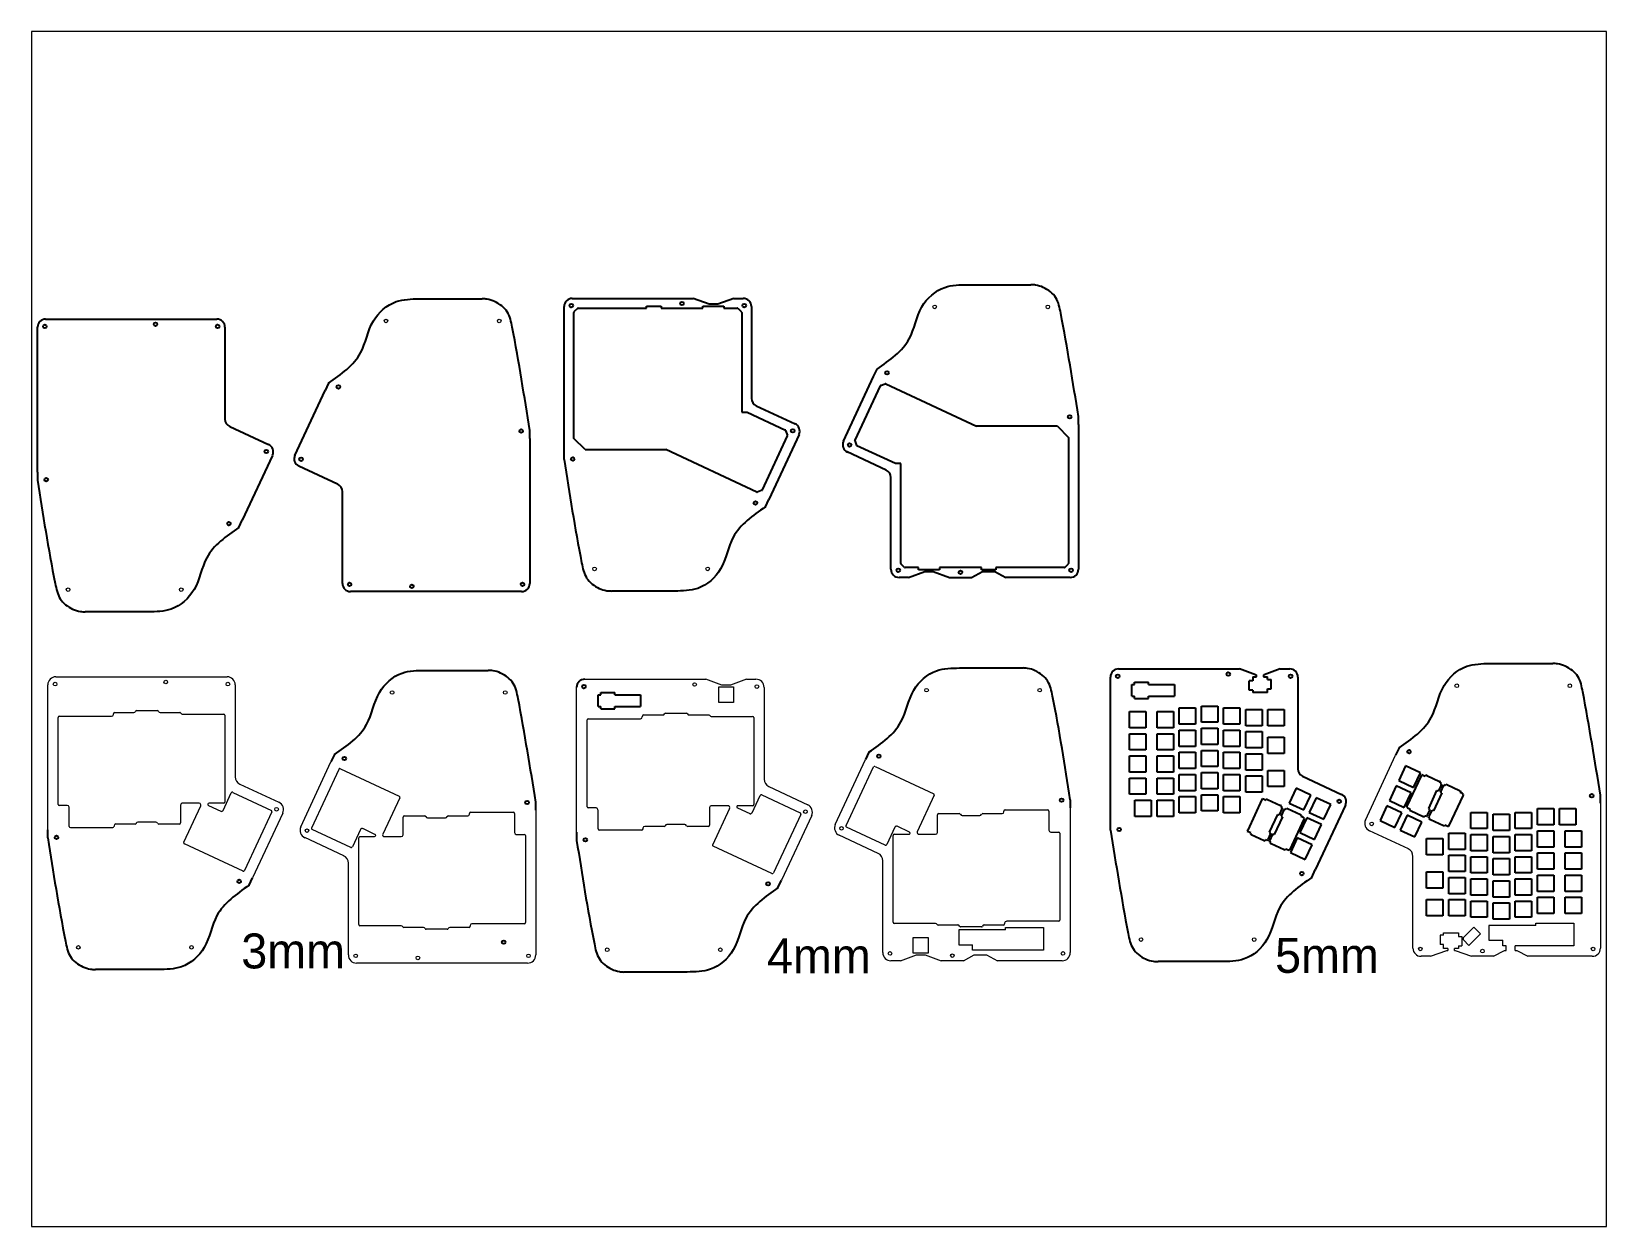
# Paper-space layout 'Layout1' of a CAD drawing. Header units: millimetres. Extents: x 26 to 231, y 20 to 176.
# The model-space entities are those that its viewports show. They can reach past a viewport. Long polylines and large blocks are cut down to what shows.
import ezdxf

# ---------------------------------------------------------------- set-up
doc = ezdxf.new("R2010")
doc.units = ezdxf.units.MM
doc.layers.get('0').update_dxf_attribs({"lineweight": 25, "true_color": 0xffffff})
doc.layers.add('隅弇啣2mm', color=4, linetype='Continuous')

msp = doc.modelspace()

# ---------------------------------------------------------------- linework, layer by layer
at = {"color": 7, "true_color": 0xffffff}
for p, q in [((810.2, 606.7), (864.4, 606.7)), ((338.7, 594.6), (393, 594.6)), ((463.3, 463.6), (463.3, 588)), ((470.3, 595), (574.1, 595)), ((471.8, 583.3), (471.6, 583.2)), ((471.6, 583.2), (471.6, 583)), ((471.6, 474.8), (471.6, 583)), ((475, 586.5), (471.8, 583.3)), ((475.1, 586.6), (475, 586.5)), ((475.3, 586.6), (475.1, 586.6)), ((475.3, 586.6), (534.2, 586.6)), ((534.2, 586.6), (534.2, 588.4)), ((534.2, 588.4), (546.7, 588.4)), ((546.7, 588.4), (546.7, 586.6)), ((546.7, 586.6), (582.5, 586.6)), ((588, 589.9), (574.1, 595)), ((582.5, 586.6), (582.5, 588.4)), ((582.5, 588.4), (600.7, 588.4)), ((595.3, 589.9), (588, 589.9)), ((609.2, 595), (595.3, 589.9)), ((600.7, 588.4), (600.7, 586.6)), ((600.7, 586.6), (612.3, 586.6)), ((609.2, 595), (617.3, 595)), ((612.5, 586.6), (612.3, 586.6)), ((612.6, 586.5), (612.5, 586.6)), ((612.6, 586.5), (615.8, 583.3)), ((616, 583.2), (615.8, 583.3)), ((616, 583), (616, 583.2)), ((616, 583), (616, 497.2)), ((624.3, 588), (624.3, 509.1)), ((10.8, 445.8), (10.8, 570.2)), ((17.8, 577.2), (164.9, 577.2)), ((171.9, 570.2), (171.9, 491.3)), ((703.4, 472.3), (729.3, 528)), ((729.3, 528), (732.3, 534.3)), ((231.9, 460.1), (257.9, 515.8)), ((260.8, 522.2), (257.9, 515.8)), ((734.8, 519.8), (713.1, 473.3)), ((735.1, 520.1), (734.8, 520)), ((734.8, 520), (734.8, 519.8)), ((735.1, 520.1), (739.3, 521.6)), ((739.5, 521.7), (739.3, 521.6)), ((739.7, 521.6), (739.5, 521.7)), ((739.7, 521.6), (817.7, 485.2)), ((628.4, 502.8), (661.8, 487.2)), ((616, 497.2), (620.4, 497.2)), ((620.4, 497.2), (620.5, 497.2)), ((620.5, 497.2), (620.6, 497.2)), ((620.6, 497.2), (653.7, 481.8)), ((905.3, 486.6), (905.3, 493.6)), ((176, 485), (209.4, 469.4)), ((433.8, 474.5), (433.8, 481.5)), ((433.8, 474.5), (433.8, 350)), ((471.8, 474.7), (471.6, 474.8)), ((481.3, 465.1), (471.8, 474.7)), ((633.8, 430.4), (655.4, 476.9)), ((665.2, 477.9), (639.2, 422.2)), ((653.8, 481.7), (653.7, 481.8)), ((653.9, 481.5), (653.8, 481.7)), ((655.5, 477.3), (653.9, 481.5)), ((655.4, 476.9), (655.5, 477.1)), ((655.5, 477.3), (655.5, 477.1)), ((655.5, 477.1), (655.5, 477.1)), ((818.1, 485.2), (817.7, 485.2)), ((887.1, 485.2), (818.1, 485.2)), ((887.2, 485.1), (887.1, 485.2)), ((887.2, 485.1), (896.7, 475.5)), ((896.7, 475.5), (896.9, 475.4)), ((896.9, 475.4), (896.9, 367.2)), ((905.3, 486.6), (905.3, 362.2)), ((463.3, 456.6), (463.3, 463.6)), ((481.3, 465.1), (481.5, 465)), ((481.5, 465), (550.5, 465)), ((550.5, 465), (550.8, 465)), ((628.9, 428.6), (550.8, 465)), ((740.1, 447.4), (706.7, 463)), ((713.1, 473.3), (713, 473.1)), ((713.1, 472.9), (713, 473.1)), ((713, 473.1), (713, 473.1)), ((713.1, 472.9), (714.6, 468.7)), ((714.6, 468.7), (714.7, 468.5)), ((714.7, 468.5), (714.9, 468.4)), ((748, 453), (714.9, 468.4)), ((212.8, 460.1), (186.8, 404.4)), ((268.7, 435.3), (235.3, 450.8)), ((748.1, 453), (748, 453)), ((748.2, 453), (748.1, 453)), ((752.6, 453), (748.2, 453)), ((752.6, 367.2), (752.6, 453)), ((10.8, 445.8), (10.8, 438.8)), ((744.2, 362.2), (744.2, 441.1)), ((272.8, 350), (272.8, 428.9)), ((628.9, 428.6), (629.1, 428.5)), ((629.1, 428.5), (629.3, 428.6)), ((633.5, 430.1), (629.3, 428.6)), ((633.5, 430.1), (633.7, 430.2)), ((633.7, 430.2), (633.8, 430.4)), ((636.3, 415.9), (639.2, 422.2)), ((183.8, 398.1), (186.8, 404.4)), ((752.6, 367.2), (752.6, 367)), ((752.6, 367), (752.7, 366.9)), ((755.9, 363.7), (752.7, 366.9)), ((893.6, 363.7), (896.7, 366.9)), ((896.7, 366.9), (896.9, 367)), ((896.9, 367), (896.9, 367.2)), ((759.3, 355.2), (751.2, 355.2)), ((755.9, 363.7), (756.1, 363.6)), ((756.1, 363.6), (756.3, 363.6)), ((767.8, 363.6), (756.3, 363.6)), ((759.3, 355.2), (773.2, 360.3)), ((767.8, 361.8), (767.8, 363.6)), ((786, 361.8), (767.8, 361.8)), ((773.2, 360.3), (780.5, 360.3)), ((780.5, 360.3), (794.4, 355.2)), ((821.9, 363.6), (786, 363.6)), ((786, 363.6), (786, 361.8)), ((794.4, 355.2), (813.5, 355.2)), ((813.5, 355.2), (822.8, 360.3)), ((821.9, 361.8), (821.9, 363.6)), ((834.4, 361.8), (821.9, 361.8)), ((822.8, 360.3), (833.5, 360.3)), ((833.5, 360.3), (842.8, 355.2)), ((893.2, 363.6), (834.4, 363.6)), ((834.4, 363.6), (834.4, 361.8)), ((898.3, 355.2), (842.8, 355.2)), ((893.2, 363.6), (893.4, 363.6)), ((893.4, 363.6), (893.6, 363.7)), ((426.8, 343), (279.8, 343)), ((558.4, 343.5), (504.1, 343.5)), ((105.9, 325.6), (51.7, 325.6)), ((343.9, 275.3), (398.1, 275.3)), ((803.2, 277.4), (857.4, 277.4)), ((939.8, 276.6), (1043.7, 276.6)), ((1057.6, 271.4), (1043.7, 276.6)), ((1057.6, 271.4), (1058.3, 271.4)), ((1058.3, 269.9), (1058.3, 271.4)), ((1064.3, 271.4), (1064.9, 271.4)), ((1064.3, 271.4), (1064.3, 269.9)), ((1078.8, 276.6), (1064.9, 271.4)), ((1078.8, 276.6), (1086.9, 276.6)), ((1258.8, 281.2), (1313, 281.2)), ((932.8, 145.1), (932.8, 269.6)), ((951.1, 263.3), (953.6, 263.3)), ((951.1, 253.1), (951.1, 263.3)), ((953.6, 263.3), (953.6, 265.3)), ((953.6, 265.3), (965.6, 265.3)), ((965.6, 263.3), (965.6, 265.3)), ((965.6, 263.3), (987.8, 263.3)), ((987.8, 263.3), (987.8, 253.1)), ((1055.1, 266.4), (1052.1, 266.4)), ((1052.1, 258.4), (1052.1, 266.4)), ((1055.1, 258.4), (1052.1, 258.4)), ((1055.1, 269.9), (1055.1, 266.4)), ((1055.1, 269.9), (1058.3, 269.9)), ((1055.1, 258.4), (1055.1, 256.4)), ((1064.3, 269.9), (1067.8, 269.9)), ((1067.8, 267.4), (1067.8, 269.9)), ((1067.8, 267.4), (1070.8, 267.4)), ((1067.8, 256.4), (1067.8, 259.5)), ((1067.8, 259.5), (1070.8, 259.5)), ((1070.8, 259.5), (1070.8, 267.4)), ((1093.9, 269.6), (1093.9, 190.7)), ((492.5, 254.4), (495, 254.4)), ((492.5, 244.2), (492.5, 254.4)), ((492.5, 244.2), (495, 244.2)), ((495, 254.4), (495, 256.4)), ((495, 256.4), (507, 256.4)), ((495, 242.2), (495, 244.2)), ((507, 254.4), (507, 256.4)), ((507, 254.4), (529.1, 254.4)), ((507, 242.2), (507, 244.2)), ((507, 244.2), (529.1, 244.2)), ((529.1, 254.4), (529.1, 244.2)), ((951.1, 253.1), (953.6, 253.1)), ((953.6, 251.1), (953.6, 253.1)), ((953.6, 251.1), (965.6, 251.1)), ((965.6, 251.1), (965.6, 253.1)), ((965.6, 253.1), (987.8, 253.1)), ((1011.1, 244.7), (1025.1, 244.7)), ((1011.1, 230.7), (1011.1, 244.7)), ((1025.1, 244.7), (1025.1, 230.7)), ((1067.8, 256.4), (1055.1, 256.4)), ((495, 242.2), (507, 242.2)), ((949.2, 239.9), (963.2, 239.9)), ((949.2, 225.9), (949.2, 239.9)), ((963.2, 239.9), (963.2, 225.9)), ((973, 239.9), (987, 239.9)), ((973, 225.9), (973, 239.9)), ((987, 239.9), (987, 225.9)), ((992, 243.1), (1006, 243.1)), ((992, 229.1), (992, 243.1)), ((1006, 243.1), (1006, 229.1)), ((1025.1, 230.7), (1011.1, 230.7)), ((1030.1, 243.1), (1044.1, 243.1)), ((1030.1, 229.1), (1030.1, 243.1)), ((1044.1, 243.1), (1044.1, 229.1)), ((1049.2, 241.8), (1063.2, 241.8)), ((1049.2, 227.8), (1049.2, 241.8)), ((1063.2, 241.8), (1063.2, 227.8)), ((1068.2, 241.8), (1082.2, 241.8)), ((1068.2, 227.8), (1068.2, 241.8)), ((1082.2, 241.8), (1082.2, 227.8)), ((963.2, 225.9), (949.2, 225.9)), ((949.2, 220.9), (963.2, 220.9)), ((949.2, 206.9), (949.2, 220.9)), ((963.2, 220.9), (963.2, 206.9)), ((987, 225.9), (973, 225.9)), ((973, 220.9), (987, 220.9)), ((973, 206.9), (973, 220.9)), ((987, 220.9), (987, 206.9)), ((1006, 229.1), (992, 229.1)), ((992, 224), (1006, 224)), ((992, 210), (992, 224)), ((1006, 224), (1006, 210)), ((1011.1, 225.6), (1025.1, 225.6)), ((1011.1, 211.6), (1011.1, 225.6)), ((1025.1, 225.6), (1025.1, 211.6)), ((1044.1, 229.1), (1030.1, 229.1)), ((1030.1, 224), (1044.1, 224)), ((1030.1, 210), (1030.1, 224)), ((1044.1, 224), (1044.1, 210)), ((1063.2, 227.8), (1049.2, 227.8)), ((1049.2, 222.8), (1063.2, 222.8)), ((1049.2, 208.8), (1049.2, 222.8)), ((1063.2, 222.8), (1063.2, 208.8)), ((1082.2, 227.8), (1068.2, 227.8)), ((1068.2, 218), (1082.2, 218)), ((1068.2, 204), (1068.2, 218)), ((1082.2, 218), (1082.2, 204)), ((725.3, 204.9), (722.3, 198.6)), ((963.2, 206.9), (949.2, 206.9)), ((987, 206.9), (973, 206.9)), ((1006, 210), (992, 210)), ((992, 205), (1006, 205)), ((992, 191), (992, 205)), ((1006, 205), (1006, 191)), ((1025.1, 211.6), (1011.1, 211.6)), ((1011.1, 206.6), (1025.1, 206.6)), ((1011.1, 192.6), (1011.1, 206.6)), ((1025.1, 206.6), (1025.1, 192.6)), ((1044.1, 210), (1030.1, 210)), ((1030.1, 205), (1044.1, 205)), ((1030.1, 191), (1030.1, 205)), ((1044.1, 205), (1044.1, 191)), ((1063.2, 208.8), (1049.2, 208.8)), ((1049.2, 203.7), (1063.2, 203.7)), ((1049.2, 189.7), (1049.2, 203.7)), ((1063.2, 203.7), (1063.2, 189.7)), ((1082.2, 204), (1068.2, 204)), ((1180.9, 208.8), (1177.9, 202.4)), ((266, 202.9), (263, 196.6)), ((949.2, 201.8), (963.2, 201.8)), ((949.2, 187.8), (949.2, 201.8)), ((963.2, 201.8), (963.2, 187.8)), ((973, 201.8), (987, 201.8)), ((973, 187.8), (973, 201.8)), ((987, 201.8), (987, 187.8)), ((1006, 191), (992, 191)), ((1025.1, 192.6), (1011.1, 192.6)), ((1044.1, 191), (1030.1, 191)), ((1063.2, 189.7), (1049.2, 189.7)), ((1186.5, 193.3), (1180.6, 180.7)), ((1199.2, 187.4), (1186.5, 193.3)), ((963.2, 187.8), (949.2, 187.8)), ((949.2, 182.8), (963.2, 182.8)), ((949.2, 168.8), (949.2, 182.8)), ((963.2, 182.8), (963.2, 168.8)), ((987, 187.8), (973, 187.8)), ((973, 182.8), (987, 182.8)), ((973, 168.8), (973, 182.8)), ((987, 182.8), (987, 168.8)), ((992, 185.9), (1006, 185.9)), ((992, 171.9), (992, 185.9)), ((1006, 185.9), (1006, 171.9)), ((1011.1, 187.5), (1025.1, 187.5)), ((1011.1, 173.5), (1011.1, 187.5)), ((1025.1, 187.5), (1025.1, 173.5)), ((1030.1, 185.9), (1044.1, 185.9)), ((1030.1, 171.9), (1030.1, 185.9)), ((1044.1, 185.9), (1044.1, 171.9)), ((1049.2, 184.7), (1063.2, 184.7)), ((1049.2, 170.7), (1049.2, 184.7)), ((1063.2, 184.7), (1063.2, 170.7)), ((1068.2, 189.4), (1082.2, 189.4)), ((1068.2, 175.4), (1068.2, 189.4)), ((1082.2, 189.4), (1082.2, 175.4)), ((1097.9, 184.3), (1131.3, 168.7)), ((1178.4, 176.1), (1172.5, 163.4)), ((1191.1, 170.2), (1178.4, 176.1)), ((1180.6, 180.7), (1193.3, 174.8)), ((1193.3, 174.8), (1199.2, 187.4)), ((1199.8, 184.8), (1200.3, 185.8)), ((1200.3, 185.8), (1201.2, 185.3)), ((1203.7, 185.4), (1203.3, 184.5)), ((1204.6, 185), (1203.7, 185.4)), ((1216.6, 179.4), (1215.7, 179.9)), ((1216.2, 178.5), (1216.6, 179.4)), ((1217.4, 177.7), (1216.5, 178.2)), ((1217, 176.8), (1217.4, 177.7)), ((1218.7, 176), (1219.1, 177)), ((1219.1, 177), (1220, 176.5)), ((1220.5, 176.5), (1221, 177.4)), ((1221, 177.4), (1221.9, 177)), ((898.3, 164.2), (898.3, 157.2)), ((963.2, 168.8), (949.2, 168.8)), ((953.9, 163.7), (967.9, 163.7)), ((953.9, 149.7), (953.9, 163.7)), ((967.9, 163.7), (967.9, 149.7)), ((987, 168.8), (973, 168.8)), ((973, 163.7), (987, 163.7)), ((973, 149.7), (973, 163.7)), ((987, 163.7), (987, 149.7)), ((1006, 171.9), (992, 171.9)), ((992, 166.9), (1006, 166.9)), ((992, 152.9), (992, 166.9)), ((1006, 166.9), (1006, 152.9)), ((1025.1, 173.5), (1011.1, 173.5)), ((1011.1, 168.5), (1025.1, 168.5)), ((1011.1, 154.5), (1011.1, 168.5)), ((1025.1, 168.5), (1025.1, 154.5)), ((1044.1, 171.9), (1030.1, 171.9)), ((1030.1, 166.9), (1044.1, 166.9)), ((1030.1, 152.9), (1030.1, 166.9)), ((1030.1, 166.9), (1044.1, 166.9)), ((1030.1, 152.9), (1030.1, 166.9)), ((1044.1, 166.9), (1044.1, 152.9)), ((1044.1, 166.9), (1044.1, 152.9)), ((1063.2, 170.7), (1049.2, 170.7)), ((1063, 164.3), (1063.5, 165.2)), ((1063.5, 165.2), (1064.4, 164.8)), ((1066.9, 164.9), (1066.5, 164)), ((1067.8, 164.5), (1066.9, 164.9)), ((1082.2, 175.4), (1068.2, 175.4)), ((1092.3, 174), (1086.4, 161.3)), ((1104.9, 168.1), (1092.3, 174)), ((1099, 155.4), (1104.9, 168.1)), ((1109.5, 165.9), (1103.6, 153.3)), ((1122.2, 160), (1109.5, 165.9)), ((1172.5, 163.4), (1185.2, 157.5)), ((1185.2, 157.5), (1191.1, 170.2)), ((1214.5, 171.4), (1213.6, 171.8)), ((1214.9, 172.3), (1214.5, 171.4)), ((1216.6, 171.5), (1216.2, 170.6)), ((1216.2, 170.6), (1217.1, 170.2)), ((1232.9, 171.8), (1233.8, 171.4)), ((1233.8, 171.4), (1233.4, 170.5)), ((1236.3, 168.9), (1235.4, 169.4)), ((1235.9, 168), (1236.3, 168.9)), ((1353.9, 161.1), (1353.9, 168.1)), ((439, 155.2), (439, 162.2)), ((967.9, 149.7), (953.9, 149.7)), ((987, 149.7), (973, 149.7)), ((1006, 152.9), (992, 152.9)), ((1025.1, 154.5), (1011.1, 154.5)), ((1044.1, 152.9), (1030.1, 152.9)), ((1044.1, 152.9), (1030.1, 152.9)), ((1077.7, 150.9), (1076.8, 151.3)), ((1078.1, 151.8), (1077.7, 150.9)), ((1079.8, 158.9), (1078.9, 159.3)), ((1079.4, 158), (1079.8, 158.9)), ((1079.8, 151), (1079.4, 150.1)), ((1079.4, 150.1), (1080.3, 149.7)), ((1080.6, 157.2), (1079.7, 157.6)), ((1080.2, 156.3), (1080.6, 157.2)), ((1081.9, 155.5), (1082.3, 156.4)), ((1082.3, 156.4), (1083.2, 156)), ((1083.8, 156), (1084.2, 156.9)), ((1084.2, 156.9), (1085.1, 156.4)), ((1086.4, 161.3), (1099, 155.4)), ((1096.1, 151.3), (1097, 150.9)), ((1097, 150.9), (1096.6, 150)), ((1103.6, 153.3), (1116.3, 147.4)), ((1134.7, 159.4), (1108.8, 103.8)), ((1116.3, 147.4), (1122.2, 160)), ((1170.4, 158.8), (1164.5, 146.2)), ((1183.1, 152.9), (1170.4, 158.8)), ((1177.2, 140.2), (1183.1, 152.9)), ((1187.7, 150.8), (1181.8, 138.1)), ((1187.6, 158.7), (1187.2, 157.8)), ((1187.2, 157.8), (1188.1, 157.3)), ((1200.3, 144.9), (1187.7, 150.8)), ((1190.1, 156.2), (1189.7, 155.3)), ((1189.7, 155.3), (1190.6, 154.9)), ((1201.6, 149.7), (1202.5, 149.3)), ((1202.5, 149.3), (1202.9, 150.2)), ((1203.5, 150.2), (1204.4, 149.8)), ((1204.4, 149.8), (1204.8, 150.7)), ((1206.1, 149), (1206.5, 149.9)), ((1207, 148.5), (1206.1, 149)), ((1207.3, 156.1), (1206.4, 156.5)), ((1206.9, 155.2), (1207.3, 156.1)), ((1208.6, 154.4), (1209, 155.3)), ((1209, 155.3), (1209.9, 154.9)), ((1242.6, 153.3), (1256.6, 153.3)), ((1242.6, 139.3), (1242.6, 153.3)), ((1256.6, 153.3), (1256.6, 139.3)), ((1261.6, 151.7), (1275.6, 151.7)), ((1261.6, 137.7), (1261.6, 151.7)), ((1275.6, 151.7), (1275.6, 137.7)), ((1280.7, 153.3), (1294.7, 153.3)), ((1280.7, 139.3), (1280.7, 153.3)), ((1294.7, 153.3), (1294.7, 139.3)), ((1299.7, 156.5), (1313.7, 156.5)), ((1299.7, 142.5), (1299.7, 156.5)), ((1313.7, 156.5), (1313.7, 142.5)), ((1318.8, 156.5), (1332.8, 156.5)), ((1318.8, 142.5), (1318.8, 156.5)), ((1332.8, 156.5), (1332.8, 142.5)), ((19.6, 131.3), (19.6, 138.3)), ((474.1, 136.2), (474.1, 129.2)), ((932.8, 138.1), (932.8, 145.1)), ((1050.8, 138.1), (1050.4, 137.2)), ((1050.4, 137.2), (1051.3, 136.8)), ((1053.3, 135.7), (1052.9, 134.8)), ((1070.5, 135.6), (1069.6, 136)), ((1070.1, 134.7), (1070.5, 135.6)), ((1101.5, 148.7), (1095.6, 136)), ((1095.6, 136), (1108.2, 130.1)), ((1099.5, 148.4), (1098.6, 148.8)), ((1099.1, 147.5), (1099.5, 148.4)), ((1114.2, 142.8), (1101.5, 148.7)), ((1108.2, 130.1), (1114.2, 142.8)), ((1164.5, 146.2), (1177.2, 140.2)), ((1181.8, 138.1), (1194.4, 132.2)), ((1194.4, 132.2), (1200.3, 144.9)), ((1206.9, 147.3), (1207.3, 148.2)), ((1207.8, 146.8), (1206.9, 147.3)), ((1219.8, 141.3), (1218.9, 141.7)), ((1220.2, 142.2), (1219.8, 141.3)), ((1223.2, 141), (1222.3, 141.4)), ((1223.7, 141.9), (1223.2, 141)), ((1223.5, 135.5), (1237.5, 135.5)), ((1223.5, 121.5), (1223.5, 135.5)), ((1237.5, 135.5), (1237.5, 121.5)), ((1256.6, 139.3), (1242.6, 139.3)), ((1275.6, 137.7), (1261.6, 137.7)), ((1294.7, 139.3), (1280.7, 139.3)), ((1313.7, 142.5), (1299.7, 142.5)), ((1299.7, 137.4), (1313.7, 137.4)), ((1299.7, 123.4), (1299.7, 137.4)), ((1313.7, 137.4), (1313.7, 123.4)), ((1332.8, 142.5), (1318.8, 142.5)), ((1323.5, 137.4), (1337.5, 137.4)), ((1323.5, 123.4), (1323.5, 137.4)), ((1337.5, 137.4), (1337.5, 123.4)), ((1052.9, 134.8), (1053.8, 134.4)), ((1064.8, 129.2), (1065.7, 128.8)), ((1065.7, 128.8), (1066.1, 129.7)), ((1066.7, 129.7), (1067.6, 129.2)), ((1067.6, 129.2), (1068, 130.1)), ((1069.3, 128.4), (1069.7, 129.3)), ((1070.2, 128), (1069.3, 128.4)), ((1070.1, 126.7), (1070.5, 127.6)), ((1071, 126.3), (1070.1, 126.7)), ((1071.8, 133.9), (1072.2, 134.8)), ((1072.2, 134.8), (1073.1, 134.4)), ((1093.4, 131.4), (1087.5, 118.7)), ((1106.1, 125.5), (1093.4, 131.4)), ((1100.2, 112.8), (1106.1, 125.5)), ((1204.5, 130.7), (1218.5, 130.7)), ((1204.5, 116.7), (1204.5, 130.7)), ((1218.5, 130.7), (1218.5, 116.7)), ((1242.6, 134.2), (1256.6, 134.2)), ((1242.6, 120.2), (1242.6, 134.2)), ((1256.6, 134.2), (1256.6, 120.2)), ((1261.6, 132.6), (1275.6, 132.6)), ((1261.6, 118.6), (1261.6, 132.6)), ((1275.6, 132.6), (1275.6, 118.6)), ((1280.7, 134.2), (1294.7, 134.2)), ((1280.7, 120.2), (1280.7, 134.2)), ((1294.7, 134.2), (1294.7, 120.2)), ((1313.7, 123.4), (1299.7, 123.4)), ((1337.5, 123.4), (1323.5, 123.4)), ((1083, 120.7), (1082.1, 121.2)), ((1083.4, 121.6), (1083, 120.7)), ((1086.4, 120.4), (1085.5, 120.9)), ((1086.9, 121.3), (1086.4, 120.4)), ((1087.5, 118.7), (1100.2, 112.8)), ((1218.5, 116.7), (1204.5, 116.7)), ((1237.5, 121.5), (1223.5, 121.5)), ((1223.5, 116.4), (1237.5, 116.4)), ((1223.5, 102.4), (1223.5, 116.4)), ((1237.5, 116.4), (1237.5, 102.4)), ((1256.6, 120.2), (1242.6, 120.2)), ((1242.6, 115.2), (1256.6, 115.2)), ((1242.6, 101.2), (1242.6, 115.2)), ((1256.6, 115.2), (1256.6, 101.2)), ((1275.6, 118.6), (1261.6, 118.6)), ((1261.6, 113.6), (1275.6, 113.6)), ((1261.6, 99.6), (1261.6, 113.6)), ((1275.6, 113.6), (1275.6, 99.6)), ((1294.7, 120.2), (1280.7, 120.2)), ((1280.7, 115.2), (1294.7, 115.2)), ((1280.7, 101.2), (1280.7, 115.2)), ((1294.7, 115.2), (1294.7, 101.2)), ((1299.7, 118.4), (1313.7, 118.4)), ((1299.7, 104.4), (1299.7, 118.4)), ((1313.7, 118.4), (1313.7, 104.4)), ((1323.5, 118.4), (1337.5, 118.4)), ((1323.5, 104.4), (1323.5, 118.4)), ((1337.5, 118.4), (1337.5, 104.4)), ((192.6, 90.6), (195.6, 97)), ((647.1, 88.5), (650.1, 94.9)), ((1105.8, 97.4), (1108.8, 103.8)), ((1204.5, 102.2), (1218.5, 102.2)), ((1204.5, 88.2), (1204.5, 102.2)), ((1218.5, 102.2), (1218.5, 88.2)), ((1237.5, 102.4), (1223.5, 102.4)), ((1223.5, 97.4), (1237.5, 97.4)), ((1223.5, 83.4), (1223.5, 97.4)), ((1237.5, 97.4), (1237.5, 83.4)), ((1256.6, 101.2), (1242.6, 101.2)), ((1242.6, 96.1), (1256.6, 96.1)), ((1242.6, 82.1), (1242.6, 96.1)), ((1256.6, 96.1), (1256.6, 82.1)), ((1275.6, 99.6), (1261.6, 99.6)), ((1294.7, 101.2), (1280.7, 101.2)), ((1280.7, 96.1), (1294.7, 96.1)), ((1280.7, 82.1), (1280.7, 96.1)), ((1294.7, 96.1), (1294.7, 82.1)), ((1313.7, 104.4), (1299.7, 104.4)), ((1299.7, 99.3), (1313.7, 99.3)), ((1299.7, 85.3), (1299.7, 99.3)), ((1313.7, 99.3), (1313.7, 85.3)), ((1337.5, 104.4), (1323.5, 104.4)), ((1323.5, 99.3), (1337.5, 99.3)), ((1323.5, 85.3), (1323.5, 99.3)), ((1337.5, 99.3), (1337.5, 85.3)), ((1218.5, 88.2), (1204.5, 88.2)), ((1237.5, 83.4), (1223.5, 83.4)), ((1256.6, 82.1), (1242.6, 82.1)), ((1261.6, 94.5), (1275.6, 94.5)), ((1261.6, 80.5), (1261.6, 94.5)), ((1275.6, 94.5), (1275.6, 80.5)), ((1294.7, 82.1), (1280.7, 82.1)), ((1313.7, 85.3), (1299.7, 85.3)), ((1337.5, 85.3), (1323.5, 85.3)), ((1204.5, 78.3), (1218.5, 78.3)), ((1204.5, 64.3), (1204.5, 78.3)), ((1218.5, 78.3), (1218.5, 64.3)), ((1223.5, 78.3), (1237.5, 78.3)), ((1223.5, 64.3), (1223.5, 78.3)), ((1237.5, 78.3), (1237.5, 64.3)), ((1242.6, 77.1), (1256.6, 77.1)), ((1242.6, 63.1), (1242.6, 77.1)), ((1256.6, 77.1), (1256.6, 63.1)), ((1275.6, 80.5), (1261.6, 80.5)), ((1261.6, 75.5), (1275.6, 75.5)), ((1261.6, 61.5), (1261.6, 75.5)), ((1275.6, 75.5), (1275.6, 61.5)), ((1280.7, 77.1), (1294.7, 77.1)), ((1280.7, 63.1), (1280.7, 77.1)), ((1294.7, 77.1), (1294.7, 63.1)), ((1299.7, 80.3), (1313.7, 80.3)), ((1299.7, 66.3), (1299.7, 80.3)), ((1313.7, 80.3), (1313.7, 66.3)), ((1323.5, 80.3), (1337.5, 80.3)), ((1323.5, 66.3), (1323.5, 80.3)), ((1337.5, 80.3), (1337.5, 66.3)), ((1218.5, 64.3), (1204.5, 64.3)), ((1237.5, 64.3), (1223.5, 64.3)), ((1256.6, 63.1), (1242.6, 63.1)), ((1275.6, 61.5), (1261.6, 61.5)), ((1294.7, 63.1), (1280.7, 63.1)), ((1313.7, 66.3), (1299.7, 66.3)), ((1337.5, 66.3), (1323.5, 66.3)), ((114.7, 18.2), (60.5, 18.2)), ((569.2, 16.1), (515, 16.1)), ((1027.9, 25), (973.7, 25))]:
    msp.add_line(p, q, dxfattribs=at)
at = {"color": 7, "linetype": 'Continuous', "lineweight": 0, "true_color": 0xffffff}
for p, q in [((19.6, 138.3), (19.6, 262.8)), ((26.6, 269.8), (173.7, 269.8)), ((180.7, 262.8), (180.7, 183.9)), ((474.1, 136.2), (474.1, 260.7)), ((481.1, 267.7), (585, 267.7)), ((598.9, 262.6), (585, 267.7)), ((596.2, 247.6), (596.2, 261.1)), ((596.2, 261.1), (609, 261.1)), ((606.2, 262.6), (598.9, 262.6)), ((599.5, 262.6), (598.9, 262.6)), ((606.2, 262.6), (605.5, 262.6)), ((620.1, 267.7), (606.2, 262.6)), ((609, 261.1), (609, 247.6)), ((620.1, 267.7), (628.2, 267.7)), ((635.2, 260.7), (635.2, 181.8)), ((609, 247.6), (596.2, 247.6)), ((28.5, 160.2), (28.5, 234.9)), ((29.5, 235.9), (74.5, 235.9)), ((76.1, 237.4), (76.1, 238.1)), ((77.1, 239.1), (93.6, 239.1)), ((95.9, 240.7), (113.8, 240.7)), ((116.2, 239.1), (133, 239.1)), ((135.2, 237.8), (170.8, 237.8)), ((171.8, 236.8), (171.8, 171.5)), ((171.8, 236.8), (171.8, 162.1)), ((483, 158.1), (483, 232.8)), ((484, 233.8), (529, 233.8)), ((530.6, 235.3), (530.6, 236)), ((531.6, 237), (548.1, 237)), ((550.5, 238.6), (568.4, 238.6)), ((570.7, 237), (587.6, 237)), ((589.8, 235.7), (625.3, 235.7)), ((626.3, 234.7), (626.3, 169.4)), ((626.3, 234.7), (626.3, 160)), ((237.1, 140.9), (263, 196.6)), ((246.4, 139.9), (269.9, 190.3)), ((271.2, 190.8), (321.6, 167.3)), ((696.3, 142.9), (722.3, 198.6)), ((705.6, 141.9), (729.1, 192.3)), ((730.5, 192.8), (780.9, 169.3)), ((184.8, 177.5), (218.2, 162)), ((170.3, 155), (177.3, 170)), ((178.6, 170.5), (211.8, 155)), ((322.1, 165.9), (307.5, 134.6)), ((624.8, 152.9), (631.8, 167.9)), ((633.1, 168.4), (666.3, 152.9)), ((639.3, 175.4), (672.7, 159.9)), ((781.4, 168), (766.8, 136.6)), ((36.4, 159.2), (29.5, 159.2)), ((38, 141.2), (38, 157.7)), ((133.7, 159.6), (133.7, 144.3)), ((149.7, 161.1), (135.2, 161.1)), ((136.5, 127.6), (151.1, 158.9)), ((157.8, 159.2), (168.3, 154.3)), ((170.8, 161.1), (158.2, 161.1)), ((212.3, 153.7), (188.8, 103.3)), ((221.6, 152.7), (195.6, 97)), ((324.9, 134), (324.9, 149.2)), ((325.9, 150.2), (343.6, 150.2)), ((363.8, 150.2), (380.5, 150.2)), ((382.1, 151.8), (382.1, 152.4)), ((383.1, 153.4), (419.7, 153.4)), ((420.7, 152.4), (420.7, 135.9)), ((439, 155.2), (439, 30.8)), ((490.9, 157.1), (484, 157.1)), ((492.5, 139.1), (492.5, 155.6)), ((588.2, 157.5), (588.2, 142.2)), ((604.2, 159), (589.8, 159)), ((591, 125.5), (605.6, 156.8)), ((612.3, 157.1), (622.8, 152.2)), ((625.3, 159), (612.8, 159)), ((666.8, 151.6), (643.3, 101.2)), ((676.1, 150.6), (650.1, 94.9)), ((784.2, 136), (784.2, 151.2)), ((785.2, 152.3), (802.9, 152.3)), ((805.3, 150.7), (820.7, 150.7)), ((823.1, 152.3), (839.8, 152.3)), ((841.3, 153.8), (841.3, 154.4)), ((842.3, 155.4), (878.9, 155.4)), ((879.9, 154.4), (879.9, 137.9)), ((898.3, 157.2), (898.3, 32.8)), ((75.5, 140.1), (39, 140.1)), ((76.6, 141.8), (76.6, 141.2)), ((94.8, 143.3), (78.1, 143.3)), ((112.6, 144.9), (97.1, 144.9)), ((132.7, 143.3), (115, 143.3)), ((280, 123.1), (246.9, 138.5)), ((288.3, 138.5), (281.4, 123.6)), ((300.8, 134.4), (290.4, 139.3)), ((346, 148.6), (361.5, 148.6)), ((530.1, 138), (493.5, 138)), ((531.1, 139.7), (531.1, 139.1)), ((549.3, 141.2), (532.6, 141.2)), ((567.1, 142.8), (551.7, 142.8)), ((587.2, 141.2), (569.5, 141.2)), ((739.3, 125.1), (706.1, 140.6)), ((747.6, 140.5), (740.6, 125.6)), ((760.1, 136.4), (749.6, 141.3)), ((881.5, 136.4), (888.4, 136.4)), ((889.4, 135.4), (889.4, 60.7)), ((187.4, 102.8), (137, 126.3)), ((273.9, 116), (240.5, 131.6)), ((286.8, 56.8), (286.8, 131.4)), ((286.8, 56.8), (286.8, 122.1)), ((287.8, 132.5), (300.4, 132.5)), ((308.9, 132.5), (323.4, 132.5)), ((422.2, 134.4), (429.1, 134.4)), ((430.1, 133.4), (430.1, 58.6)), ((641.9, 100.7), (591.5, 124.2)), ((733.1, 118), (699.7, 133.6)), ((746.1, 58.8), (746.1, 133.5)), ((746.1, 58.8), (746.1, 124.1)), ((747.1, 134.5), (759.6, 134.5)), ((768.2, 134.5), (782.6, 134.5)), ((277.9, 30.8), (277.9, 109.7)), ((737.2, 32.8), (737.2, 111.7)), ((323.4, 55.7), (287.8, 55.7)), ((342.4, 54.5), (325.6, 54.5)), ((381.6, 54.5), (365, 54.5)), ((382.6, 56.1), (382.6, 55.5)), ((429.1, 57.6), (384.1, 57.6)), ((782.6, 57.8), (747.1, 57.8)), ((801.7, 56.5), (784.8, 56.5)), ((821.9, 54.9), (804.1, 54.9)), ((840.8, 56.5), (824.3, 56.5)), ((841.8, 58.1), (841.8, 57.5)), ((842.7, 54.4), (875.4, 54.4)), ((842.7, 52.4), (842.7, 54.4)), ((888.4, 59.7), (843.4, 59.7)), ((875.4, 54.4), (875.4, 34.9)), ((362.7, 52.9), (344.8, 52.9)), ((763.4, 32.4), (763.4, 45.9)), ((763.4, 45.9), (776.2, 45.9)), ((776.2, 45.9), (776.2, 32.4)), ((802.4, 52.4), (802.4, 39.6)), ((842.7, 52.4), (802.4, 52.4)), ((752.3, 25.8), (766.2, 30.9)), ((776.2, 32.4), (763.4, 32.4)), ((766.2, 30.9), (773.5, 30.9)), ((766.2, 30.9), (766.9, 30.9)), ((772.9, 30.9), (773.5, 30.9)), ((773.5, 30.9), (787.4, 25.8)), ((802.4, 39.6), (814.4, 39.6)), ((806.5, 25.8), (815.8, 30.9)), ((814.4, 34.9), (814.4, 39.6)), ((875.4, 34.9), (814.4, 34.9)), ((815.7, 30.9), (826.4, 30.9)), ((815.7, 30.9), (817.2, 30.9)), ((824.9, 30.9), (826.4, 30.9)), ((826.4, 30.9), (835.7, 25.8)), ((432, 23.8), (284.9, 23.8)), ((752.3, 25.8), (744.2, 25.8)), ((806.5, 25.8), (787.4, 25.8)), ((891.3, 25.8), (835.7, 25.8))]:
    msp.add_line(p, q, dxfattribs=at)
at = {"color": 7, "linetype": 'Continuous', "lineweight": 5, "true_color": 0xffffff}
for p, q in [((1152, 146.7), (1177.9, 202.4)), ((1353.9, 161.1), (1353.9, 36.6)), ((1188.8, 121.9), (1155.3, 137.4)), ((1199.9, 144), (1200.3, 144.9)), ((1192.8, 36.6), (1192.8, 115.5)), ((1236.1, 45.7), (1245, 54.6)), ((1250.7, 48.9), (1245, 54.6)), ((1258.1, 56.2), (1258.1, 43.4)), ((1298.3, 56.2), (1258.1, 56.2)), ((1298.3, 58.2), (1331.1, 58.2)), ((1298.3, 56.2), (1298.3, 58.2)), ((1331.1, 58.2), (1331.1, 38.7)), ((1216.1, 47.7), (1216.1, 39.8)), ((1219.1, 47.7), (1216.1, 47.7)), ((1219.1, 49.7), (1231.8, 49.7)), ((1219.1, 47.7), (1219.1, 49.7)), ((1231.8, 49.7), (1231.8, 46.7)), ((1231.8, 46.7), (1234.8, 46.7)), ((1234.8, 46.7), (1234.8, 38.7)), ((1236.1, 43.7), (1236.1, 45.7)), ((1240.8, 39), (1236.1, 43.7)), ((1240.8, 39), (1250.7, 48.9)), ((1258.1, 43.4), (1270.1, 43.4)), ((1270.1, 38.7), (1270.1, 43.4)), ((1207.9, 29.6), (1199.8, 29.6)), ((1207.9, 29.6), (1221.8, 34.7)), ((1219.1, 39.8), (1216.1, 39.8)), ((1219.1, 36.2), (1219.1, 39.8)), ((1222.6, 36.2), (1219.1, 36.2)), ((1221.8, 34.7), (1222.6, 34.7)), ((1222.6, 36.2), (1222.6, 34.7)), ((1228.6, 34.7), (1228.6, 36.2)), ((1231.8, 36.2), (1228.6, 36.2)), ((1228.6, 34.7), (1229.1, 34.7)), ((1229.1, 34.7), (1243, 29.6)), ((1231.8, 38.7), (1234.8, 38.7)), ((1231.8, 38.7), (1231.8, 36.2)), ((1262.1, 29.6), (1243, 29.6)), ((1262.1, 29.6), (1271.4, 34.7)), ((1272.9, 38.7), (1270.1, 38.7)), ((1271.4, 34.7), (1272.9, 34.7)), ((1272.9, 34.7), (1272.9, 38.7)), ((1280.6, 34.7), (1280.6, 38.7)), ((1331.1, 38.7), (1280.6, 38.7)), ((1280.6, 34.7), (1282.1, 34.7)), ((1282.1, 34.7), (1291.4, 29.6)), ((1346.9, 29.6), (1291.4, 29.6))]:
    msp.add_line(p, q, dxfattribs=at)
at = {"color": 7, "true_color": 0xffffff}
for centre, radius in [((469.5, 588.8), 1.55), ((564.6, 590.6), 1.55), ((618.1, 588.8), 1.55), ((17.1, 570.9), 1.55), ((112.2, 572.8), 1.55), ((165.6, 570.9), 1.55), ((740.8, 531), 1.55), ((269.4, 518.9), 1.55), ((897.8, 493.2), 1.55), ((426.4, 481), 1.55), ((659.8, 481.2), 1.55), ((207.4, 463.4), 1.55), ((708.7, 469), 1.55), ((237.3, 456.8), 1.55), ((470.7, 457), 1.55), ((18.3, 439.2), 1.55), ((627.7, 419.2), 1.55), ((175.3, 401.4), 1.55), ((750.5, 361.4), 1.55), ((803.9, 359.6), 1.55), ((899, 361.4), 1.55), ((279, 349.3), 1.55), ((332.5, 347.5), 1.55), ((427.6, 349.3), 1.55), ((939.1, 270.3), 1.55), ((1034.1, 272.1), 1.55), ((1087.6, 270.3), 1.55), ((480.4, 261.4), 1.55), ((733.8, 201.6), 1.55), ((1189.4, 205.5), 1.55), ((274.5, 199.6), 1.55), ((431.5, 161.8), 1.55), ((890.8, 163.8), 1.55), ((1129.4, 162.8), 1.55), ((1346.4, 167.6), 1.55), ((940.3, 138.6), 1.55), ((27.1, 131.8), 1.55), ((481.6, 129.7), 1.55), ((184.1, 94), 1.55), ((1097.3, 100.7), 1.55), ((638.6, 91.9), 1.55), ((411.4, 41.8), 1.5)]:
    msp.add_circle(centre, radius, dxfattribs=at)
at = {"color": 7, "linetype": 'Continuous', "lineweight": 0, "true_color": 0xffffff}
for centre, radius in [((781.8, 587.7), 1.55), ((879, 587.7), 1.55), ((310.3, 575.6), 1.55), ((407.6, 575.6), 1.55), ((489.5, 362.5), 1.55), ((586.7, 362.5), 1.55), ((37.1, 344.7), 1.55), ((134.3, 344.7), 1.55), ((25.9, 263.5), 1.55), ((121, 265.3), 1.55), ((174.4, 263.5), 1.55), ((315.5, 256.3), 1.55), ((412.7, 256.3), 1.55), ((575.5, 263.2), 1.55), ((629, 261.4), 1.55), ((774.8, 258.3), 1.55), ((872, 258.3), 1.55), ((1230.4, 262.1), 1.55), ((1327.6, 262.1), 1.55), ((216.2, 156), 1.55), ((670.7, 153.9), 1.55), ((242.4, 137.6), 1.55), ((701.7, 139.6), 1.55), ((959.1, 44), 1.55), ((1056.3, 44), 1.55), ((45.9, 37.3), 1.55), ((143.1, 37.3), 1.55), ((284.2, 30), 1.55), ((337.7, 28.2), 1.55), ((337.7, 28.2), 1.55), ((432.7, 30), 1.55), ((500.4, 35.2), 1.55), ((597.6, 35.2), 1.55), ((743.4, 32.1), 1.55), ((796.9, 30.2), 1.55), ((796.9, 30.2), 1.5), ((892, 32.1), 1.55)]:
    msp.add_circle(centre, radius, dxfattribs=at)
at = {"color": 7, "linetype": 'Continuous', "lineweight": 5, "true_color": 0xffffff}
for centre in [(1157.3, 143.4), (1199.1, 35.9), (1252.5, 34.1), (1347.6, 35.9)]:
    msp.add_circle(centre, 1.55, dxfattribs=at)
at = {"color": 7, "true_color": 0xffffff}
for centre, start, end in [((470.3, 588), 90, 180), ((617.3, 588), 0, 90), ((17.8, 570.2), 90, 180), ((164.9, 570.2), 0, 90), ((631.3, 509.1), 180, 245.0019), ((178.9, 491.3), 180, 245.0019), ((658.8, 480.9), 335.0002, 65.0019), ((206.4, 463.1), 335.0002, 65.0019), ((709.7, 469.3), 155.0002, 245.0019), ((238.3, 457.2), 155.0002, 245.0019), ((737.2, 441.1), 0, 65.0019), ((265.8, 428.9), 0, 65.0019), ((751.2, 362.2), 180, 270), ((898.3, 362.2), 270, 0), ((279.8, 350), 180, 270), ((426.8, 350), 270, 0), ((939.8, 269.6), 90, 180), ((1086.9, 269.6), 0, 90), ((481.1, 260.7), 90, 180), ((1100.9, 190.7), 180, 245.0019), ((1128.4, 162.4), 335.0002, 65.0019)]:
    msp.add_arc(centre, 7, start, end, dxfattribs=at)
at = {"color": 7, "linetype": 'Continuous', "lineweight": 0, "true_color": 0xffffff}
for centre, radius, start, end in [((26.6, 262.8), 7, 90, 180), ((173.7, 262.8), 7, 0, 90), ((628.2, 260.7), 7, 0, 90), ((29.5, 234.9), 1, 90, 180), ((74.5, 237.4), 1.52, 270, 0), ((77.1, 238.1), 1.02, 90, 180), ((93.6, 240.6), 1.52, 270, 337.9757), ((95.9, 239.7), 1.02, 90, 157.9757), ((113.8, 239.7), 1.02, 22.0243, 90), ((116.2, 240.6), 1.52, 202.0243, 270), ((133, 238.1), 1.02, 30, 90), ((135.2, 239.3), 1.52, 210, 270), ((170.8, 236.8), 1.02, 0, 90), ((484, 232.8), 1, 90, 180), ((529, 235.3), 1.52, 270, 0), ((531.6, 236), 1.02, 90, 180), ((548.1, 238.5), 1.52, 270, 337.9757), ((550.5, 237.5), 1.02, 90, 157.9757), ((568.4, 237.5), 1.02, 22.0243, 90), ((570.7, 238.5), 1.52, 202.0243, 270), ((587.6, 236), 1.02, 30, 90), ((589.8, 237.2), 1.52, 210, 270), ((625.3, 234.7), 1.02, 0, 90), ((270.8, 189.9), 1.02, 65, 155), ((730, 191.9), 1.02, 65, 155), ((187.7, 183.9), 7, 180, 245.0019), ((642.2, 181.8), 7, 180, 245.0019), ((178.2, 169.6), 1.02, 65, 155), ((321.2, 166.4), 1.02, 335, 65), ((632.7, 167.5), 1.02, 65, 155), ((780.5, 168.4), 1.02, 335, 65), ((29.5, 160.2), 1, 180, 270), ((36.4, 157.7), 1.52, 0, 90), ((135.2, 159.6), 1.52, 90, 180), ((149.7, 159.6), 1.52, 335, 90), ((158.2, 160.1), 1.02, 90, 245), ((168.9, 155.7), 1.52, 245, 335), ((170.8, 162.1), 1.02, 270, 0), ((211.3, 154.1), 1.02, 335, 65), ((215.2, 155.6), 7, 335.0002, 65.0019), ((325.9, 149.2), 1.02, 90, 180), ((343.6, 149.2), 1.02, 22.0243, 90), ((346, 150.2), 1.52, 202.0243, 270), ((361.5, 150.2), 1.52, 270, 337.9757), ((363.8, 149.2), 1.02, 90, 157.9757), ((380.5, 151.8), 1.52, 270, 0), ((383.1, 152.4), 1.02, 90, 180), ((419.7, 152.4), 1.02, 0, 90), ((484, 158.1), 1, 180, 270), ((490.9, 155.6), 1.52, 0, 90), ((589.8, 157.5), 1.52, 90, 180), ((604.2, 157.5), 1.52, 335, 90), ((612.8, 158), 1.02, 90, 245), ((623.4, 153.6), 1.52, 245, 335), ((625.3, 160), 1.02, 270, 0), ((665.9, 152), 1.02, 335, 65), ((669.7, 153.5), 7, 335.0002, 65.0019), ((785.2, 151.2), 1.02, 90, 180), ((802.9, 151.2), 1.02, 22.0243, 90), ((805.3, 152.2), 1.52, 202.0243, 270), ((820.7, 152.2), 1.52, 270, 337.9757), ((823.1, 151.2), 1.02, 90, 157.9757), ((839.8, 153.8), 1.52, 270, 0), ((842.3, 154.4), 1.02, 90, 180), ((878.9, 154.4), 1.02, 0, 90), ((39, 141.2), 1.02, 180, 270), ((75.5, 141.2), 1.02, 270, 0), ((78.1, 141.8), 1.52, 90, 180), ((94.8, 144.3), 1.02, 270, 337.9757), ((97.1, 143.4), 1.52, 90, 157.9757), ((112.6, 143.4), 1.52, 22.0243, 90), ((115, 144.3), 1.02, 202.0243, 270), ((132.7, 144.3), 1.02, 270, 0), ((243.4, 137.9), 7, 155.0002, 245.0019), ((247.3, 139.5), 1.02, 155, 245), ((289.7, 137.9), 1.52, 65, 155), ((422.2, 135.9), 1.52, 180, 270), ((493.5, 139.1), 1.02, 180, 270), ((530.1, 139.1), 1.02, 270, 0), ((532.6, 139.7), 1.52, 90, 180), ((549.3, 142.2), 1.02, 270, 337.9757), ((551.7, 141.3), 1.52, 90, 157.9757), ((567.1, 141.3), 1.52, 22.0243, 90), ((569.5, 142.2), 1.02, 202.0243, 270), ((587.2, 142.2), 1.02, 270, 0), ((702.7, 140), 7, 155.0002, 245.0019), ((706.5, 141.5), 1.02, 155, 245), ((749, 139.9), 1.52, 65, 155), ((759.6, 135.5), 1.02, 270, 65), ((768.2, 136), 1.52, 155, 270), ((782.6, 136), 1.52, 270, 0), ((881.5, 137.9), 1.52, 180, 270), ((888.4, 135.4), 1, 0, 90), ((137.4, 127.2), 1.02, 155, 245), ((280.4, 124), 1.02, 245, 335), ((287.8, 131.4), 1.02, 90, 180), ((300.4, 133.5), 1.02, 270, 65), ((308.9, 134), 1.52, 155, 270), ((323.4, 134), 1.52, 270, 0), ((429.1, 133.4), 1, 0, 90), ((591.9, 125.1), 1.02, 155, 245), ((739.7, 126), 1.02, 245, 335), ((747.1, 133.5), 1.02, 90, 180), ((270.9, 109.7), 7, 0, 65.0019), ((730.2, 111.7), 7, 0, 65.0019), ((187.8, 103.7), 1.02, 245, 335), ((642.4, 101.6), 1.02, 245, 335), ((287.8, 56.8), 1.02, 180, 270), ((323.4, 54.2), 1.52, 30, 90), ((325.6, 55.5), 1.02, 210, 270), ((342.4, 52.9), 1.52, 22.0243, 90), ((365, 52.9), 1.52, 90, 157.9757), ((381.6, 55.5), 1.02, 270, 0), ((384.1, 56.1), 1.52, 90, 180), ((429.1, 58.6), 1, 270, 0), ((747.1, 58.8), 1.02, 180, 270), ((782.6, 56.2), 1.52, 30, 90), ((784.8, 57.5), 1.02, 210, 270), ((801.7, 55), 1.52, 22.0243, 90), ((804.1, 55.9), 1.02, 202.0243, 270), ((821.9, 55.9), 1.02, 270, 337.9757), ((824.3, 55), 1.52, 90, 157.9757), ((840.8, 57.5), 1.02, 270, 0), ((843.4, 58.1), 1.52, 90, 180), ((888.4, 60.7), 1, 270, 0), ((344.8, 53.9), 1.02, 202.0243, 270), ((362.7, 53.9), 1.02, 270, 337.9757), ((284.9, 30.8), 7, 180, 270), ((432, 30.8), 7, 270, 0), ((744.2, 32.8), 7, 180, 270), ((891.3, 32.8), 7, 270, 0)]:
    msp.add_arc(centre, radius, start, end, dxfattribs=at)
at = {"color": 7, "linetype": 'Continuous', "lineweight": 5, "true_color": 0xffffff}
for centre, start, end in [((1158.3, 143.8), 155.0002, 245.0019), ((1185.8, 115.5), 0, 65.0019), ((1199.8, 36.6), 180, 270), ((1346.9, 36.6), 270, 0)]:
    msp.add_arc(centre, 7, start, end, dxfattribs=at)
at = {"color": 7, "true_color": 0xffffff}
for points in [[(732.3, 534.3), (759.9, 560.3), (770.8, 587.7), (790.4, 604.4), (810.2, 606.7)], [(905.3, 493.6), (890.1, 582.4), (885.9, 595.5), (875.1, 604.4), (868.5, 606.4), (864.4, 606.7)], [(260.8, 522.2), (288.4, 548.2), (299.4, 575.6), (319, 592.2), (338.7, 594.6)], [(433.8, 481.5), (418.7, 570.3), (414.4, 583.4), (403.6, 592.2), (397.1, 594.3), (393, 594.6)], [(463.3, 456.6), (478.4, 367.8), (482.7, 354.7), (493.5, 345.8), (500, 343.8), (504.1, 343.5)], [(10.8, 438.8), (26, 349.9), (30.3, 336.9), (41, 328), (47.6, 326), (51.7, 325.6)], [(636.3, 415.9), (608.7, 389.9), (597.7, 362.5), (578.1, 345.8), (558.4, 343.5)], [(183.8, 398.1), (156.2, 372.1), (145.3, 344.7), (125.7, 328), (105.9, 325.6)], [(266, 202.9), (293.6, 228.9), (304.6, 256.3), (324.1, 273), (343.9, 275.3)], [(439, 162.2), (423.8, 251), (419.6, 264.1), (408.8, 273), (402.3, 275), (398.1, 275.3)], [(725.3, 204.9), (752.8, 231), (763.8, 258.3), (783.4, 275), (803.2, 277.4)], [(898.3, 164.2), (883.1, 253.1), (878.8, 266.2), (868.1, 275), (861.5, 277), (857.4, 277.4)], [(1180.9, 208.8), (1208.5, 234.8), (1219.5, 262.2), (1239, 278.8), (1258.8, 281.2)], [(1353.9, 168.1), (1338.7, 256.9), (1334.5, 270), (1323.7, 278.8), (1317.1, 280.9), (1313, 281.2)], [(932.8, 138.1), (948, 49.3), (952.2, 36.2), (963, 27.3), (969.6, 25.3), (973.7, 25)], [(19.6, 131.3), (34.8, 42.5), (39.1, 29.4), (49.8, 20.6), (56.4, 18.6), (60.5, 18.2)], [(474.1, 129.2), (489.3, 40.4), (493.6, 27.3), (504.3, 18.5), (510.9, 16.5), (515, 16.1)], [(1105.8, 97.4), (1078.2, 71.4), (1067.2, 44), (1047.7, 27.3), (1027.9, 25)], [(192.6, 90.6), (165, 64.6), (154.1, 37.2), (134.5, 20.6), (114.7, 18.2)], [(647.1, 88.5), (619.6, 62.5), (608.6, 35.1), (589, 18.5), (569.2, 16.1)]]:
    msp.add_spline(points, degree=3, dxfattribs=at)
at = {"layer": '隅弇啣2mm', "color": 7, "true_color": 0xffffff}
for p, q in [((1199.8, 184.8), (1187.6, 158.7)), ((1201.2, 185.3), (1203.2, 184.4)), ((1203.3, 184.5), (1203.2, 184.4)), ((1204.6, 185), (1215.7, 179.9)), ((1217, 176.8), (1214.9, 172.3)), ((1216.2, 178.5), (1216.1, 178.4)), ((1216.1, 178.4), (1216.5, 178.2)), ((1218.7, 176), (1216.6, 171.5)), ((1220.5, 176.3), (1220, 176.5)), ((1220.5, 176.5), (1220.5, 176.3)), ((1232.9, 171.8), (1221.9, 177)), ((1063, 164.3), (1050.8, 138.1)), ((1064.4, 164.8), (1066.4, 163.8)), ((1066.5, 164), (1066.4, 163.8)), ((1067.8, 164.5), (1078.9, 159.3)), ((1213.1, 172), (1206, 156.7)), ((1217.5, 170), (1210.4, 154.7)), ((1213.1, 172), (1213.6, 171.8)), ((1217.5, 170), (1217.1, 170.2)), ((1235.9, 168), (1223.7, 141.9)), ((1233.4, 170.5), (1233.3, 170.3)), ((1235.4, 169.4), (1233.3, 170.3)), ((1076.3, 151.5), (1069.2, 136.2)), ((1080.7, 149.5), (1073.6, 134.2)), ((1076.3, 151.5), (1076.8, 151.3)), ((1080.2, 156.3), (1078.1, 151.8)), ((1079.4, 158), (1079.3, 157.8)), ((1079.3, 157.8), (1079.7, 157.6)), ((1081.9, 155.5), (1079.8, 151)), ((1080.7, 149.5), (1080.3, 149.7)), ((1083.7, 155.8), (1083.2, 156)), ((1083.8, 156), (1083.7, 155.8)), ((1096.1, 151.3), (1085.1, 156.4)), ((1096.6, 150), (1096.5, 149.8)), ((1098.6, 148.8), (1096.5, 149.8)), ((1188.1, 157.3), (1190.2, 156.4)), ((1190.1, 156.2), (1190.2, 156.4)), ((1190.6, 154.9), (1201.6, 149.7)), ((1203, 150.4), (1202.9, 150.2)), ((1203, 150.4), (1203.5, 150.2)), ((1206.9, 155.2), (1204.8, 150.7)), ((1206, 156.7), (1206.4, 156.5)), ((1208.6, 154.4), (1206.5, 149.9)), ((1210.4, 154.7), (1209.9, 154.9)), ((1051.3, 136.8), (1053.4, 135.9)), ((1053.3, 135.7), (1053.4, 135.9)), ((1069.2, 136.2), (1069.6, 136)), ((1099.1, 147.5), (1086.9, 121.3)), ((1207.4, 148.3), (1207, 148.5)), ((1207.4, 148.3), (1207.3, 148.2)), ((1218.9, 141.7), (1207.8, 146.8)), ((1220.2, 142.2), (1220.3, 142.3)), ((1222.3, 141.4), (1220.3, 142.3)), ((1053.8, 134.4), (1064.8, 129.2)), ((1066.2, 129.9), (1066.1, 129.7)), ((1066.2, 129.9), (1066.7, 129.7)), ((1070.1, 134.7), (1068, 130.1)), ((1071.8, 133.9), (1069.7, 129.3)), ((1070.6, 127.8), (1070.2, 128)), ((1070.6, 127.8), (1070.5, 127.6)), ((1082.1, 121.2), (1071, 126.3)), ((1073.6, 134.2), (1073.1, 134.4)), ((1083.4, 121.6), (1083.5, 121.8)), ((1085.5, 120.9), (1083.5, 121.8))]:
    msp.add_line(p, q, dxfattribs=at)

# ---------------------------------------------------------------- texts
at = {"color": 7, "true_color": 0xffffff, "char_height": 30, "width": 143.896, "attachment_point": 1}
for s, insert in [('{\\C1;3mm}', (185.9, 49.2)), ('{\\C1;4mm}', (637.7, 45)), ('{\\C1;5mm}', (1074.3, 45.4))]:
    msp.add_mtext(s, dxfattribs=dict(at, insert=insert))

psp = doc.layouts.get("Layout1")

# ---------------------------------------------------------------- viewports
at = {"layer": '0', "view_target_point": (121.29, 95.28)}
psp.add_viewport(center=(128.5, 97.5), size=(205.6, 156), view_center_point=(561.07, 215.6), view_height=1026.9463, dxfattribs=at)

doc.saveas('drawing.dxf')
